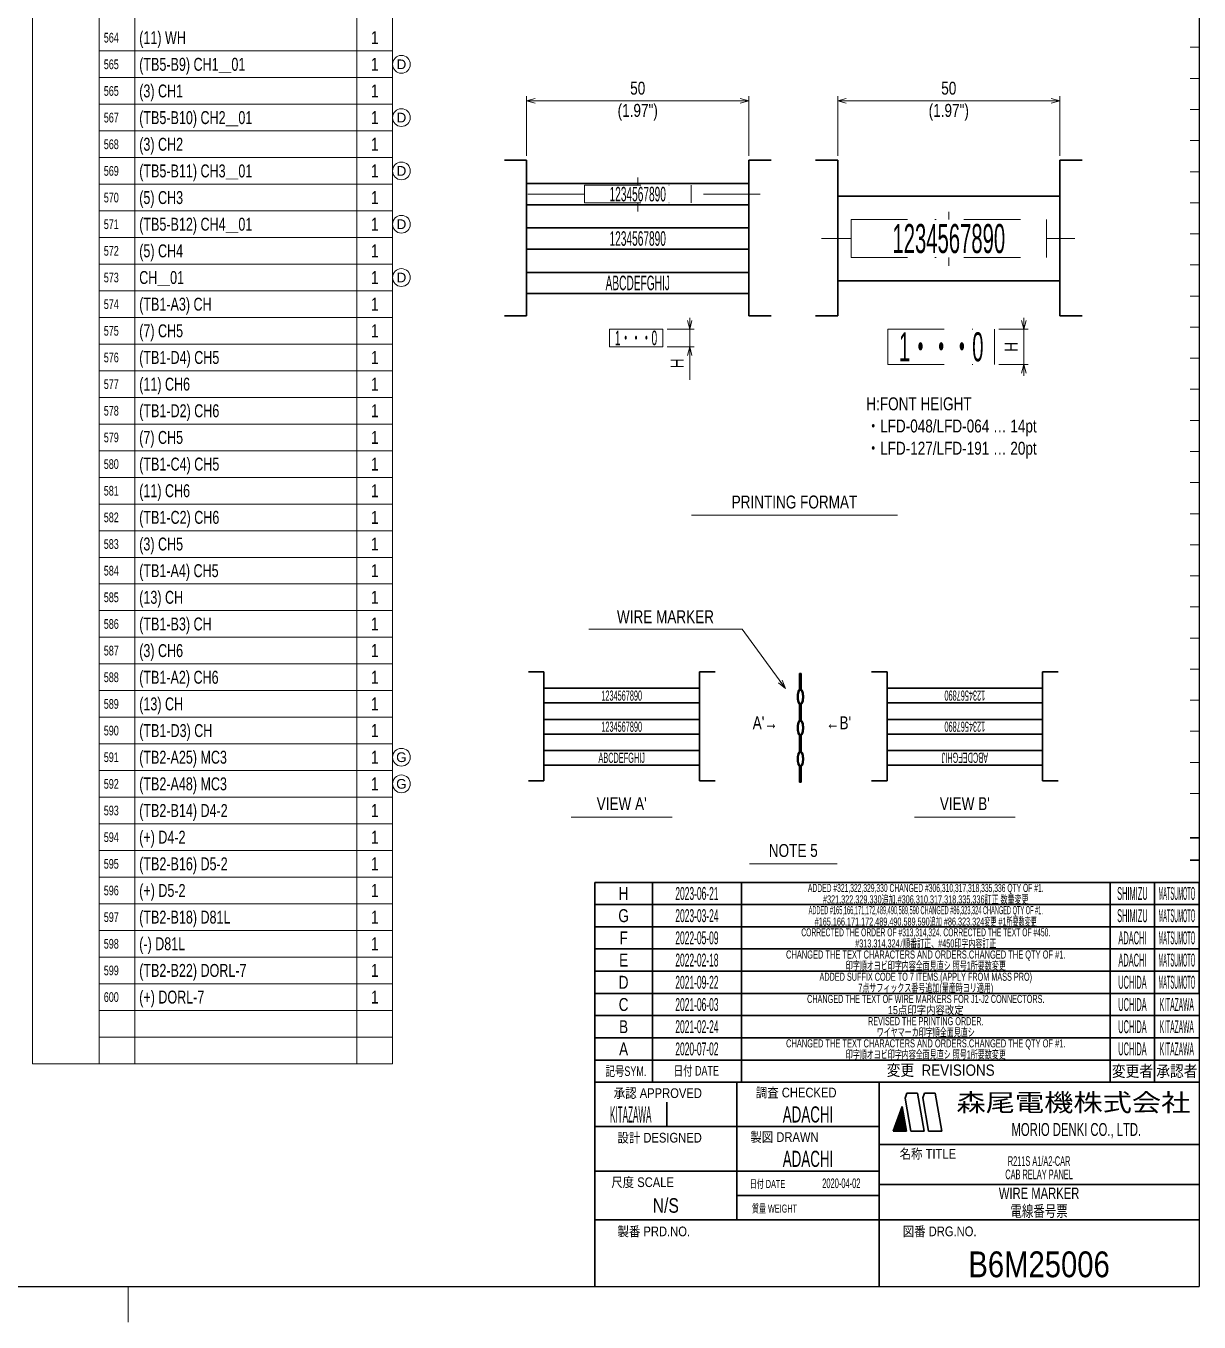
# Model space of a CAD drawing. Header units: millimetres. Extents: x 10 to 832, y 7 to 590.
# Drawn here: x 567.5 to 831.5, y 7 to 298.8 of the extents above; entities that cross this region are included whole.
import ezdxf
from ezdxf.enums import TextEntityAlignment as Align

# ---------------------------------------------------------------- set-up
doc = ezdxf.new("R2010")
doc.units = ezdxf.units.MM
doc.linetypes.add('DASHDOT', pattern=[25.3, 12.7, -6.3, 0, -6.3])
for name, color, linetype in [('GR1_01', 7, 'Continuous'), ('GR1_02', 7, 'Continuous'), ('GR1_03', 7, 'Continuous'), ('GR1_04', 7, 'Continuous'), ('GR1_11', 7, 'Continuous'), ('図面枠B6M', 7, 'Continuous'), ('表題、部品表_01', 7, 'Continuous'), ('訂正記号', 7, 'Continuous')]:
    doc.layers.add(name, color=color, linetype=linetype)
doc.styles.add('HG丸ｺﾞｼｯｸM-PRO', font='')
doc.styles.get('HG丸ｺﾞｼｯｸM-PRO').set_extended_font_data('HG丸ｺﾞｼｯｸM-PRO')

# ---------------------------------------------------------------- blocks, each defined once
blk = doc.blocks.new('BLKF023')
at = {"layer": '図面枠B6M', "color": 2, "linetype": 'Continuous', "lineweight": 25}
for p in [(831.5, 584), (9.5, 15)]:
    blk.add_line(p, (831.5, 15), dxfattribs=at)
at = {"layer": '図面枠B6M', "color": 4, "linetype": 'Continuous', "lineweight": 13}
for p, q in [((829.5, 294), (831.5, 294)), ((829.5, 287), (831.5, 287)), ((829.5, 280), (831.5, 280)), ((829.5, 273), (831.5, 273)), ((829.5, 266), (831.5, 266)), ((829.5, 259), (831.5, 259)), ((829.5, 252), (831.5, 252)), ((829.5, 245), (831.5, 245)), ((829.5, 238), (831.5, 238)), ((829.5, 231), (831.5, 231)), ((829.5, 224), (831.5, 224)), ((829.5, 217), (831.5, 217)), ((829.5, 210), (831.5, 210)), ((829.5, 203), (831.5, 203)), ((829.5, 196), (831.5, 196)), ((829.5, 189), (831.5, 189)), ((829.5, 182), (831.5, 182)), ((829.5, 175), (831.5, 175)), ((829.5, 168), (831.5, 168)), ((829.5, 161), (831.5, 161)), ((829.5, 154), (831.5, 154)), ((829.5, 147), (831.5, 147)), ((829.5, 140), (831.5, 140)), ((829.5, 133), (831.5, 133)), ((829.5, 126), (831.5, 126)), ((590.5, 7), (590.5, 15))]:
    blk.add_line(p, q, dxfattribs=at)
at = {"layer": '図面枠B6M', "color": 3, "linetype": 'Continuous', "lineweight": 35}
for p, q in [((831.5, 116), (829.5, 116)), ((831.5, 111), (829.5, 111)), ((831.5, 106), (829.5, 106)), ((831.5, 101), (829.5, 101)), ((831.5, 96), (829.5, 96)), ((831.5, 91), (829.5, 91)), ((831.5, 86), (829.5, 86)), ((695.5, 81), (831.5, 81)), ((695.5, 81), (695.5, 15)), ((708.5, 81), (708.5, 61)), ((728.5, 61), (728.5, 81)), ((811.5, 81), (811.5, 61)), ((821.5, 81), (821.5, 61)), ((695.5, 76), (831.5, 76)), ((695.5, 71), (831.5, 71)), ((695.5, 66), (831.5, 66)), ((695.5, 61), (831.5, 61)), ((727.5, 61), (727.5, 30)), ((759.5, 61), (759.5, 15)), ((765.34, 57.4), (765.73, 58.5)), ((765.73, 58.5), (768.14, 58.5)), ((769.64, 50), (768.14, 58.5)), ((769.68, 58.5), (769.32, 57.51)), ((769.68, 58.5), (772.14, 58.5)), ((773.64, 50), (772.14, 58.5)), ((711.73, 56.5), (711.73, 51)), ((762.64, 50), (764.66, 55.55)), ((764.65, 55.53), (764.66, 55.54)), ((765.64, 50), (764.66, 55.55)), ((766.64, 50), (765.34, 57.4)), ((770.64, 50), (769.32, 57.51)), ((762.66, 50), (765.19, 52.53)), ((762.71, 50.19), (765.17, 52.65)), ((762.79, 50.41), (765.15, 52.77)), ((762.87, 50.64), (765.13, 52.89)), ((762.95, 50.86), (765.11, 53.01)), ((763.04, 51.08), (765.09, 53.13)), ((763.12, 51.3), (765.07, 53.25)), ((763.2, 51.53), (765.05, 53.37)), ((763.28, 51.75), (765.02, 53.49)), ((763.36, 51.97), (765, 53.61)), ((763.44, 52.19), (764.98, 53.73)), ((763.52, 52.42), (764.96, 53.86)), ((763.6, 52.64), (764.94, 53.98)), ((763.68, 52.86), (764.92, 54.1)), ((763.76, 53.08), (764.9, 54.22)), ((763.84, 53.31), (764.88, 54.34)), ((763.93, 53.53), (764.85, 54.46)), ((764.01, 53.75), (764.83, 54.58)), ((764.09, 53.97), (764.81, 54.7)), ((764.17, 54.19), (764.79, 54.82)), ((764.25, 54.42), (764.77, 54.94)), ((764.33, 54.64), (764.75, 55.06)), ((764.41, 54.86), (764.73, 55.18)), ((764.49, 55.08), (764.71, 55.3)), ((764.57, 55.31), (764.68, 55.42)), ((695.5, 51), (759.5, 51)), ((762.64, 50), (765.64, 50)), ((762.8, 50), (765.21, 52.41)), ((762.94, 50), (765.24, 52.29)), ((763.08, 50), (765.26, 52.17)), ((763.22, 50), (765.28, 52.05)), ((763.36, 50), (765.3, 51.93)), ((763.51, 50), (765.32, 51.81)), ((763.65, 50), (765.34, 51.69)), ((763.79, 50), (765.36, 51.57)), ((763.93, 50), (765.38, 51.45)), ((764.07, 50), (765.41, 51.33)), ((764.21, 50), (765.43, 51.21)), ((764.35, 50), (765.45, 51.09)), ((764.5, 50), (765.47, 50.97)), ((764.64, 50), (765.49, 50.85)), ((764.78, 50), (765.51, 50.73)), ((764.92, 50), (765.53, 50.61)), ((765.06, 50), (765.55, 50.49)), ((765.2, 50), (765.58, 50.37)), ((765.34, 50), (765.6, 50.25)), ((765.49, 50), (765.62, 50.13)), ((765.63, 50), (765.64, 50.01)), ((766.64, 50), (769.64, 50)), ((770.64, 50), (773.64, 50)), ((759.5, 47), (831.5, 47)), ((695.5, 41), (759.5, 41)), ((759.5, 38), (831.5, 38)), ((727.5, 35.5), (759.5, 35.5)), ((695.5, 30), (831.5, 30))]:
    blk.add_line(p, q, dxfattribs=at)
at = {"layer": '図面枠B6M', "color": 4, "linetype": 'Continuous', "lineweight": 13, "style": 'HG丸ｺﾞｼｯｸM-PRO'}
for s, height, width, p in [('記号SYM.', 2.182, 0.69227, (702.53, 63.49)), ('日付 DATE', 2.182, 0.692507, (718.37, 63.58)), ('変更  REVISIONS', 2.5455, 0.887352, (773.35, 63.72)), ('変更者', 2.545, 0.887717, (816.5, 63.5)), ('承認者', 2.545, 0.887717, (826.5, 63.5)), ('承認 APPROVED', 2.1818, 0.863151, (709.71, 58.54)), ('調査 CHECKED', 2.182, 0.863174, (740.84, 58.67)), ('設計 DESIGNED', 2.1818, 0.862613, (710.11, 48.51)), ('製図 DRAWN', 2.182, 0.863099, (738.2, 48.65)), ('名称 TITLE', 2.182, 0.862489, (770.47, 44.87)), ('尺度 SCALE', 2.182, 0.862581, (706.28, 38.49)), ('日付 DATE', 1.818, 0.618255, (734.38, 38.09)), ('質量 WEIGHT', 1.818, 0.618812, (735.96, 32.55)), ('製番 PRD.NO.', 2.182, 0.863299, (708.79, 27.41)), ('図番 DRG.NO.', 2.182, 0.863083, (773.12, 27.42))]:
    blk.add_text(s, height=height, dxfattribs=dict(at, width=width)).set_placement(p, align=Align.MIDDLE_CENTER)
at = {"layer": '図面枠B6M', "color": 2, "linetype": 'Continuous', "lineweight": 25, "style": 'HG丸ｺﾞｼｯｸM-PRO', "width": 1.206081}
blk.add_text('森尾電機株式会社', height=4, dxfattribs=at).set_placement((803.22, 56.43), align=Align.MIDDLE_CENTER)
at = {"layer": '図面枠B6M', "color": 3, "linetype": 'Continuous', "lineweight": 35, "style": 'HG丸ｺﾞｼｯｸM-PRO', "width": 0.652197}
blk.add_text('MORIO DENKI CO., LTD.', height=2.9091, dxfattribs=at).set_placement((803.88, 50.36), align=Align.MIDDLE_CENTER)
blk = doc.blocks.new('BLKF024')
at = {"layer": '図面枠B6M', "color": 3, "linetype": 'Continuous', "lineweight": 35, "style": 'HG丸ｺﾞｼｯｸM-PRO'}
for s, height, width, p in [('CHANGED THE TEXT CHARACTERS AND ORDERS.CHANGED THE QTY OF #1.', 1.8182, 0.577656, (770, 89.75)), ('E', 2.91, 0.784871, (702, 88.5)), ('2022-02-18', 2.909, 0.488281, (718.5, 88.5)), ('ADACHI', 2.909, 0.415454, (816.5, 88.5)), ('MATSUMOTO', 2.909, 0.26157, (826.5, 88.5)), ('D', 2.91, 0.784656, (702, 83.5)), ('2021-09-22', 2.909, 0.488281, (718.5, 83.5)), ('ADDED SUFFIX CODE TO 7 ITEMS.(APPLY FROM MASS PRO)', 1.8182, 0.618025, (770, 84.75)), ('UCHIDA', 2.909, 0.415827, (816.5, 83.5)), ('MATSUMOTO', 2.909, 0.26157, (826.5, 83.5)), ('C', 2.91, 0.782198, (702, 78.5)), ('2021-06-03', 2.909, 0.488281, (718.5, 78.5)), ('CHANGED THE TEXT OF WIRE MARKERS FOR J1-J2 CONNECTORS.', 1.8182, 0.618897, (770, 79.75)), ('UCHIDA', 2.909, 0.415827, (816.5, 78.5)), ('KITAZAWA', 2.909, 0.308644, (826.5, 78.5)), ('B', 2.91, 0.78204, (702, 73.5)), ('2021-02-24', 2.909, 0.488281, (718.5, 73.5)), ('REVISED THE PRINTING ORDER.', 1.8182, 0.619002, (770, 74.75)), ('UCHIDA', 2.909, 0.415827, (816.5, 73.5)), ('KITAZAWA', 2.909, 0.308644, (826.5, 73.5)), ('CHANGED THE TEXT CHARACTERS AND ORDERS.CHANGED THE QTY OF #1.', 1.8182, 0.577656, (770, 69.75)), ('A', 2.91, 0.782973, (702, 68.5)), ('2020-07-02', 2.909, 0.488281, (718.5, 68.5)), ('UCHIDA', 2.909, 0.415827, (816.5, 68.5)), ('KITAZAWA', 2.909, 0.308644, (826.5, 68.5)), ('KITAZAWA', 3.636, 0.374534, (703.61, 53.75)), ('ADACHI', 3.636, 0.619335, (743.5, 53.75)), ('ADACHI', 3.636, 0.619335, (743.5, 43.75)), ('R211S A1/A2-CAR', 2.1818, 0.52193, (795.5, 43.25)), ('CAB RELAY PANEL', 2.1818, 0.522797, (795.5, 40.25)), ('2020-04-02', 2.182, 0.482412, (751, 38.25)), ('N/S', 3.273, 0.805664, (711.5, 33.25)), ('WIRE MARKER', 2.5455, 0.742381, (795.5, 36)), ('B6M25006', 5.818, 0.845653, (795.5, 20))]:
    blk.add_text(s, height=height, dxfattribs=dict(at, width=width)).set_placement(p, align=Align.MIDDLE_CENTER)
blk = doc.blocks.new('BLKF035')
at = {"layer": 'GR1_01', "color": 4, "linetype": 'Continuous', "lineweight": 13}
for p, q in [((569, 508.67), (569, 65.17)), ((592, 508.67), (592, 65.17)), ((642, 508.67), (642, 65.17)), ((650, 508.67), (650, 65.17)), ((584, 497.17), (584, 65.17)), ((584, 293.17), (650, 293.17)), ((584, 287.17), (650, 287.17)), ((584, 281.17), (650, 281.17)), ((584, 275.17), (650, 275.17)), ((584, 269.17), (650, 269.17)), ((584, 263.17), (650, 263.17)), ((584, 257.17), (650, 257.17)), ((584, 251.17), (650, 251.17)), ((584, 245.17), (650, 245.17)), ((584, 239.17), (650, 239.17)), ((584, 233.17), (650, 233.17)), ((584, 227.17), (650, 227.17)), ((584, 221.17), (650, 221.17)), ((584, 215.17), (650, 215.17)), ((584, 209.17), (650, 209.17)), ((584, 203.17), (650, 203.17)), ((584, 197.17), (650, 197.17)), ((584, 191.17), (650, 191.17)), ((584, 185.17), (650, 185.17)), ((584, 179.17), (650, 179.17)), ((584, 173.17), (650, 173.17)), ((584, 167.17), (650, 167.17)), ((584, 161.17), (650, 161.17)), ((584, 155.17), (650, 155.17)), ((584, 149.17), (650, 149.17)), ((584, 143.17), (650, 143.17)), ((584, 137.17), (650, 137.17)), ((584, 131.17), (650, 131.17)), ((584, 125.17), (650, 125.17)), ((584, 119.17), (650, 119.17)), ((584, 113.17), (650, 113.17)), ((584, 107.17), (650, 107.17)), ((584, 101.17), (650, 101.17)), ((584, 95.17), (650, 95.17)), ((584, 89.17), (650, 89.17)), ((584, 83.17), (650, 83.17))]:
    blk.add_line(p, q, dxfattribs=at)
at = {"layer": 'GR1_01', "color": 3, "linetype": 'Continuous', "lineweight": 13}
for p, q in [((584, 77.17), (650, 77.17)), ((584, 71.17), (650, 71.17)), ((569, 65.17), (650, 65.17))]:
    blk.add_line(p, q, dxfattribs=at)
blk = doc.blocks.new('FXTIP_ARROW_S')
at = {"color": 0, "linetype": 'Continuous', "lineweight": -2}
for q in [(-1, 0), (-0.97, 0.26), (-0.97, -0.26)]:
    blk.add_line((0, 0), q, dxfattribs=at)
blk = doc.blocks.new('FXTIP_ARROW_E')
at = {"color": 0, "linetype": 'Continuous', "lineweight": -2}
for q in [(-1, 0), (-0.97, 0.26), (-0.97, -0.26)]:
    blk.add_line((0, 0), q, dxfattribs=at)
blk = doc.blocks.new('BLKF066')
at = {"layer": '図面枠B6M', "color": 3, "linetype": 'Continuous', "lineweight": 35}
for p, q in [((695.5, 86), (831.5, 86)), ((695.5, 86), (695.5, 81)), ((708.5, 86), (708.5, 81)), ((728.5, 86), (728.5, 81)), ((811.5, 86), (811.5, 81)), ((821.5, 86), (821.5, 81)), ((831.5, 86), (831.5, 81)), ((695.5, 81), (831.5, 81))]:
    blk.add_line(p, q, dxfattribs=at)
blk = doc.blocks.new('BLKF065')
at = {"layer": '図面枠B6M', "color": 3, "linetype": 'Continuous', "lineweight": 35}
blk.add_blockref('BLKF066', (0, 0), dxfattribs=at)
blk = doc.blocks.new('BLKF069')
at = {"layer": '訂正記号', "color": 4, "linetype": 'Continuous', "lineweight": 13}
blk.add_circle((652, 290.17), 2, dxfattribs=at)
at = {"layer": '訂正記号', "color": 4, "linetype": 'Continuous', "lineweight": 13, "style": 'HG丸ｺﾞｼｯｸM-PRO', "width": 1.042833}
blk.add_text('D', height=2.18, dxfattribs=at).set_placement((652, 290.17), align=Align.MIDDLE_CENTER)
blk = doc.blocks.new('BLKF070')
at = {"layer": '訂正記号', "color": 4, "linetype": 'Continuous', "lineweight": 13}
blk.add_circle((652, 278.17), 2, dxfattribs=at)
at = {"layer": '訂正記号', "color": 4, "linetype": 'Continuous', "lineweight": 13, "style": 'HG丸ｺﾞｼｯｸM-PRO', "width": 1.042833}
blk.add_text('D', height=2.18, dxfattribs=at).set_placement((652, 278.17), align=Align.MIDDLE_CENTER)
blk = doc.blocks.new('BLKF071')
at = {"layer": '訂正記号', "color": 4, "linetype": 'Continuous', "lineweight": 13}
blk.add_circle((652, 266.17), 2, dxfattribs=at)
at = {"layer": '訂正記号', "color": 4, "linetype": 'Continuous', "lineweight": 13, "style": 'HG丸ｺﾞｼｯｸM-PRO', "width": 1.042833}
blk.add_text('D', height=2.18, dxfattribs=at).set_placement((652, 266.17), align=Align.MIDDLE_CENTER)
blk = doc.blocks.new('BLKF072')
at = {"layer": '訂正記号', "color": 4, "linetype": 'Continuous', "lineweight": 13}
blk.add_circle((652, 254.17), 2, dxfattribs=at)
at = {"layer": '訂正記号', "color": 4, "linetype": 'Continuous', "lineweight": 13, "style": 'HG丸ｺﾞｼｯｸM-PRO', "width": 1.042833}
blk.add_text('D', height=2.18, dxfattribs=at).set_placement((652, 254.17), align=Align.MIDDLE_CENTER)
blk = doc.blocks.new('BLKF073')
at = {"layer": '訂正記号', "color": 4, "linetype": 'Continuous', "lineweight": 13}
blk.add_circle((652, 242.17), 2, dxfattribs=at)
at = {"layer": '訂正記号', "color": 4, "linetype": 'Continuous', "lineweight": 13, "style": 'HG丸ｺﾞｼｯｸM-PRO', "width": 1.042833}
blk.add_text('D', height=2.18, dxfattribs=at).set_placement((652, 242.17), align=Align.MIDDLE_CENTER)
blk = doc.blocks.new('BLKF134')
at = {"layer": '図面枠B6M', "color": 3, "linetype": 'Continuous', "lineweight": 35}
for p, q in [((695.5, 91), (831.5, 91)), ((695.5, 91), (695.5, 86)), ((708.5, 91), (708.5, 86)), ((728.5, 91), (728.5, 86)), ((811.5, 91), (811.5, 86)), ((821.5, 91), (821.5, 86)), ((831.5, 91), (831.5, 86)), ((695.5, 86), (831.5, 86))]:
    blk.add_line(p, q, dxfattribs=at)
blk = doc.blocks.new('BLKF133')
at = {"layer": '図面枠B6M', "color": 3, "linetype": 'Continuous', "lineweight": 35}
blk.add_blockref('BLKF134', (0, 0), dxfattribs=at)
blk = doc.blocks.new('BLKF139')
at = {"layer": '図面枠B6M', "color": 3, "linetype": 'Continuous', "lineweight": 35}
for p, q in [((695.5, 96), (831.5, 96)), ((695.5, 96), (695.5, 91)), ((708.5, 96), (708.5, 91)), ((728.5, 96), (728.5, 91)), ((811.5, 96), (811.5, 91)), ((821.5, 96), (821.5, 91)), ((831.5, 96), (831.5, 91)), ((695.5, 91), (831.5, 91))]:
    blk.add_line(p, q, dxfattribs=at)
blk = doc.blocks.new('BLKF138')
at = {"layer": '図面枠B6M', "color": 3, "linetype": 'Continuous', "lineweight": 35}
blk.add_blockref('BLKF139', (0, 0), dxfattribs=at)
at = {"layer": '図面枠B6M', "color": 4, "linetype": 'Continuous', "lineweight": 13, "style": 'HG丸ｺﾞｼｯｸM-PRO'}
for s, height, width, p in [('F', 2.91, 0.783156, (702, 93.5)), ('2022-05-09', 2.909, 0.488281, (718.5, 93.5)), ('CORRECTED THE ORDER OF #313,314,324. CORRECTED THE TEXT OF #450.', 1.8182, 0.498049, (770, 94.75)), ('ADACHI', 2.909, 0.415454, (816.5, 93.5)), ('MATSUMOTO', 2.909, 0.26157, (826.5, 93.5))]:
    blk.add_text(s, height=height, dxfattribs=dict(at, width=width)).set_placement(p, align=Align.MIDDLE_CENTER)
blk = doc.blocks.new('BLKF144')
at = {"layer": '図面枠B6M', "color": 3, "linetype": 'Continuous', "lineweight": 35}
for p, q in [((695.5, 101), (831.5, 101)), ((695.5, 101), (695.5, 96)), ((708.5, 101), (708.5, 96)), ((728.5, 101), (728.5, 96)), ((811.5, 101), (811.5, 96)), ((821.5, 101), (821.5, 96)), ((831.5, 101), (831.5, 96)), ((695.5, 96), (831.5, 96))]:
    blk.add_line(p, q, dxfattribs=at)
blk = doc.blocks.new('BLKF143')
at = {"layer": '図面枠B6M', "color": 3, "linetype": 'Continuous', "lineweight": 35}
blk.add_blockref('BLKF144', (0, 0), dxfattribs=at)
at = {"layer": '図面枠B6M', "color": 4, "linetype": 'Continuous', "lineweight": 13, "style": 'HG丸ｺﾞｼｯｸM-PRO'}
for s, height, width, p in [('G', 2.91, 0.783387, (702, 98.5)), ('2023-03-24', 2.909, 0.488281, (718.5, 98.5)), ('SHIMIZU', 2.909, 0.359252, (816.5, 98.5)), ('MATSUMOTO', 2.909, 0.26157, (826.5, 98.5))]:
    blk.add_text(s, height=height, dxfattribs=dict(at, width=width)).set_placement(p, align=Align.MIDDLE_CENTER)
blk = doc.blocks.new('BLKF154')
at = {"layer": 'GR1_11', "color": 4, "linetype": 'Continuous', "lineweight": 13}
blk.add_circle((652, 134.17), 2, dxfattribs=at)
at = {"layer": 'GR1_11', "color": 4, "linetype": 'Continuous', "lineweight": 13, "style": 'HG丸ｺﾞｼｯｸM-PRO', "width": 1.042883}
blk.add_text('G', height=2.18, dxfattribs=at).set_placement((652, 134.17), align=Align.MIDDLE_CENTER)
blk = doc.blocks.new('BLKF155')
at = {"layer": 'GR1_11', "color": 4, "linetype": 'Continuous', "lineweight": 13}
blk.add_circle((652, 128.17), 2, dxfattribs=at)
at = {"layer": 'GR1_11', "color": 4, "linetype": 'Continuous', "lineweight": 13, "style": 'HG丸ｺﾞｼｯｸM-PRO', "width": 1.042883}
blk.add_text('G', height=2.18, dxfattribs=at).set_placement((652, 128.17), align=Align.MIDDLE_CENTER)
blk = doc.blocks.new('BLKF160')
at = {"layer": '図面枠B6M', "color": 3, "linetype": 'Continuous', "lineweight": 35}
for p, q in [((695.5, 106), (831.5, 106)), ((695.5, 106), (695.5, 101)), ((708.5, 106), (708.5, 101)), ((728.5, 106), (728.5, 101)), ((811.5, 106), (811.5, 101)), ((821.5, 106), (821.5, 101)), ((831.5, 106), (831.5, 101)), ((695.5, 101), (831.5, 101))]:
    blk.add_line(p, q, dxfattribs=at)
blk = doc.blocks.new('BLKF159')
at = {"layer": '図面枠B6M', "color": 3, "linetype": 'Continuous', "lineweight": 35}
blk.add_blockref('BLKF160', (0, 0), dxfattribs=at)
at = {"layer": '図面枠B6M', "color": 4, "linetype": 'Continuous', "lineweight": 13, "style": 'HG丸ｺﾞｼｯｸM-PRO'}
for s, height, width, p in [('H', 2.91, 0.781614, (702, 103.5)), ('2023-06-21', 2.909, 0.488281, (718.5, 103.5)), ('SHIMIZU', 2.909, 0.359252, (816.5, 103.5)), ('MATSUMOTO', 2.909, 0.26157, (826.5, 103.5))]:
    blk.add_text(s, height=height, dxfattribs=dict(at, width=width)).set_placement(p, align=Align.MIDDLE_CENTER)

msp = doc.modelspace()

# ---------------------------------------------------------------- linework, layer by layer
at = {"layer": '表題、部品表_01', "color": 4, "linetype": 'Continuous', "lineweight": 13}
for p, q in [((680.18, 269.57), (680.18, 282.97)), ((680.18, 281.97), (730.18, 281.97)), ((730.18, 269.57), (730.18, 282.97)), ((750.18, 269.57), (750.18, 282.97)), ((750.18, 281.97), (800.18, 281.97)), ((800.18, 269.57), (800.18, 282.97)), ((711.8, 230.57), (717.87, 230.57)), ((716.87, 230.57), (716.87, 233.07)), ((716.87, 226.57), (716.87, 230.57)), ((786.47, 230.57), (793.07, 230.57)), ((792.07, 230.57), (792.07, 233.07)), ((792.07, 222.57), (792.07, 230.57)), ((711.8, 226.57), (717.87, 226.57)), ((716.87, 219.13), (716.87, 226.57)), ((786.47, 222.57), (793.07, 222.57)), ((792.07, 220.07), (792.07, 222.57)), ((717.25, 188.63), (763.65, 188.63)), ((728.7, 162.97), (694.14, 162.97)), ((738.44, 149.63), (728.7, 162.97)), ((690.21, 120.71), (712.93, 120.71)), ((767.43, 120.71), (790.15, 120.71)), ((730.3, 110.17), (750.06, 110.17))]:
    msp.add_line(p, q, dxfattribs=at)
at = {"layer": '表題、部品表_01', "color": 3, "linetype": 'Continuous', "lineweight": 35}
for p, q in [((675.18, 268.57), (680.18, 268.57)), ((680.18, 268.57), (680.18, 233.57)), ((730.18, 233.57), (730.18, 268.57)), ((730.18, 268.57), (735.18, 268.57)), ((745.18, 268.57), (750.18, 268.57)), ((750.18, 268.57), (750.18, 233.57)), ((800.18, 233.57), (800.18, 268.57)), ((800.18, 268.57), (805.18, 268.57)), ((680.18, 263.32), (730.18, 263.32)), ((750.18, 260.47), (800.18, 260.47)), ((680.18, 258.57), (730.18, 258.57)), ((680.18, 253.32), (730.18, 253.32)), ((680.18, 248.57), (730.18, 248.57)), ((680.18, 243.32), (730.18, 243.32)), ((750.18, 241.42), (800.18, 241.42)), ((680.18, 238.57), (730.18, 238.57)), ((675.18, 233.57), (680.18, 233.57)), ((730.18, 233.57), (735.18, 233.57)), ((745.18, 233.57), (750.18, 233.57)), ((800.18, 233.57), (805.18, 233.57)), ((680.57, 153.38), (684.07, 153.38)), ((684.07, 153.38), (684.07, 128.88)), ((719.07, 128.88), (719.07, 153.38)), ((719.07, 153.38), (722.57, 153.38)), ((741.59, 153.04), (741.99, 153.04)), ((741.59, 149.45), (741.59, 153.04)), ((741.79, 153.04), (741.79, 149.51)), ((741.99, 149.45), (741.99, 153.04)), ((757.79, 153.38), (761.29, 153.38)), ((761.29, 153.38), (761.29, 128.88)), ((796.29, 128.88), (796.29, 153.38)), ((796.29, 153.38), (799.79, 153.38)), ((684.07, 149.7), (719.07, 149.7)), ((761.29, 149.7), (796.29, 149.7)), ((684.07, 146.38), (719.07, 146.38)), ((741.59, 142.45), (741.59, 146.1)), ((741.79, 146.04), (741.79, 142.51)), ((741.99, 142.45), (741.99, 146.1)), ((761.29, 146.38), (796.29, 146.38)), ((684.07, 142.7), (719.07, 142.7)), ((761.29, 142.7), (796.29, 142.7)), ((684.07, 139.38), (719.07, 139.38)), ((741.59, 135.45), (741.59, 139.1)), ((741.79, 139.04), (741.79, 135.51)), ((741.99, 135.45), (741.99, 139.1)), ((761.29, 139.38), (796.29, 139.38)), ((684.07, 135.7), (719.07, 135.7)), ((761.29, 135.7), (796.29, 135.7)), ((684.07, 132.38), (719.07, 132.38)), ((741.59, 128.54), (741.59, 132.1)), ((741.79, 132.04), (741.79, 128.54)), ((741.99, 128.54), (741.99, 132.1)), ((761.29, 132.38), (796.29, 132.38)), ((680.57, 128.88), (684.07, 128.88)), ((719.07, 128.88), (722.57, 128.88)), ((741.59, 128.54), (741.99, 128.54)), ((757.79, 128.88), (761.29, 128.88)), ((796.29, 128.88), (799.79, 128.88))]:
    msp.add_line(p, q, dxfattribs=at)
at = {"layer": '表題、部品表_01', "color": 4, "linetype": 'DASHDOT', "lineweight": 13}
for p, q in [((693.18, 258.95), (693.18, 262.95)), ((693.18, 262.95), (717.18, 262.95)), ((705.18, 264.69), (705.18, 262.95)), ((717.18, 258.95), (717.18, 262.95)), ((693.18, 260.95), (678.11, 260.95)), ((732.7, 260.95), (717.18, 260.95)), ((693.18, 258.95), (717.18, 258.95)), ((705.18, 258.95), (705.18, 257.06)), ((775.18, 256.94), (775.18, 255.2)), ((753.18, 246.7), (753.18, 255.2)), ((753.18, 255.2), (797.18, 255.2)), ((797.18, 246.7), (797.18, 255.2)), ((753.18, 250.95), (746.54, 250.95)), ((803.54, 250.95), (797.18, 250.95)), ((753.18, 246.7), (797.18, 246.7)), ((775.18, 246.7), (775.18, 244.81)), ((698.8, 226.57), (698.8, 230.57)), ((698.8, 230.57), (710.8, 230.57)), ((710.8, 226.57), (710.8, 230.57)), ((761.47, 222.57), (761.47, 230.57)), ((761.47, 230.57), (785.47, 230.57)), ((785.47, 222.57), (785.47, 230.57)), ((698.8, 226.57), (710.8, 226.57)), ((761.47, 222.57), (785.47, 222.57))]:
    msp.add_line(p, q, dxfattribs=at)
at = {"layer": '表題、部品表_01', "color": 3, "linetype": 'Continuous', "lineweight": 35}
for centre in [(741.79, 147.77), (741.79, 140.77), (741.79, 133.77)]:
    msp.add_ellipse(centre, major_axis=(0, 1.57), ratio=0.324324, dxfattribs=at)
for points in [[(741.79, 149.51), (741.76, 149.51), (741.73, 149.51), (741.7, 149.5), (741.67, 149.49), (741.64, 149.48), (741.62, 149.46), (741.56, 149.43), (741.52, 149.39), (741.47, 149.34), (741.43, 149.29), (741.4, 149.23), (741.36, 149.16), (741.33, 149.09), (741.3, 149.02), (741.27, 148.93), (741.22, 148.77), (741.18, 148.57), (741.15, 148.37), (741.14, 148.27), (741.13, 148.17), (741.12, 148.07), (741.12, 147.97), (741.12, 147.87), (741.12, 147.77), (741.12, 147.68), (741.12, 147.58), (741.12, 147.48), (741.13, 147.38), (741.14, 147.27), (741.15, 147.17), (741.18, 146.97), (741.22, 146.78), (741.27, 146.61), (741.3, 146.53), (741.33, 146.45), (741.36, 146.39), (741.4, 146.32), (741.43, 146.26), (741.47, 146.21), (741.52, 146.16), (741.56, 146.12), (741.62, 146.08), (741.64, 146.07), (741.67, 146.06), (741.7, 146.05), (741.73, 146.04), (741.76, 146.04), (741.79, 146.04), (741.82, 146.04), (741.85, 146.04), (741.88, 146.05), (741.91, 146.06), (741.94, 146.07), (741.97, 146.08), (742.02, 146.12), (742.07, 146.16), (742.11, 146.21), (742.15, 146.26), (742.19, 146.32), (742.22, 146.39), (742.25, 146.45), (742.28, 146.53), (742.31, 146.61), (742.36, 146.78), (742.4, 146.97), (742.43, 147.17), (742.44, 147.27), (742.45, 147.38), (742.46, 147.48), (742.46, 147.58), (742.47, 147.68), (742.47, 147.77), (742.47, 147.87), (742.46, 147.97), (742.46, 148.07), (742.45, 148.17), (742.44, 148.27), (742.43, 148.37), (742.4, 148.57), (742.36, 148.77), (742.31, 148.93), (742.28, 149.02), (742.25, 149.09), (742.22, 149.16), (742.19, 149.23), (742.15, 149.29), (742.11, 149.34), (742.07, 149.39), (742.02, 149.43), (741.97, 149.46), (741.94, 149.48), (741.91, 149.49), (741.88, 149.5), (741.85, 149.51), (741.82, 149.51), (741.79, 149.51)], [(741.79, 142.51), (741.76, 142.51), (741.73, 142.51), (741.7, 142.5), (741.67, 142.49), (741.64, 142.48), (741.62, 142.46), (741.56, 142.43), (741.52, 142.39), (741.47, 142.34), (741.43, 142.29), (741.4, 142.23), (741.36, 142.16), (741.33, 142.09), (741.3, 142.02), (741.27, 141.93), (741.22, 141.77), (741.18, 141.57), (741.15, 141.37), (741.14, 141.27), (741.13, 141.17), (741.12, 141.07), (741.12, 140.97), (741.12, 140.87), (741.12, 140.77), (741.12, 140.68), (741.12, 140.58), (741.12, 140.48), (741.13, 140.38), (741.14, 140.27), (741.15, 140.17), (741.18, 139.97), (741.22, 139.78), (741.27, 139.61), (741.3, 139.53), (741.33, 139.45), (741.36, 139.39), (741.4, 139.32), (741.43, 139.26), (741.47, 139.21), (741.52, 139.16), (741.56, 139.12), (741.62, 139.08), (741.64, 139.07), (741.67, 139.06), (741.7, 139.05), (741.73, 139.04), (741.76, 139.04), (741.79, 139.04), (741.82, 139.04), (741.85, 139.04), (741.88, 139.05), (741.91, 139.06), (741.94, 139.07), (741.97, 139.08), (742.02, 139.12), (742.07, 139.16), (742.11, 139.21), (742.15, 139.26), (742.19, 139.32), (742.22, 139.39), (742.25, 139.45), (742.28, 139.53), (742.31, 139.61), (742.36, 139.78), (742.4, 139.97), (742.43, 140.17), (742.44, 140.27), (742.45, 140.38), (742.46, 140.48), (742.46, 140.58), (742.47, 140.68), (742.47, 140.77), (742.47, 140.87), (742.46, 140.97), (742.46, 141.07), (742.45, 141.17), (742.44, 141.27), (742.43, 141.37), (742.4, 141.57), (742.36, 141.77), (742.31, 141.93), (742.28, 142.02), (742.25, 142.09), (742.22, 142.16), (742.19, 142.23), (742.15, 142.29), (742.11, 142.34), (742.07, 142.39), (742.02, 142.43), (741.97, 142.46), (741.94, 142.48), (741.91, 142.49), (741.88, 142.5), (741.85, 142.51), (741.82, 142.51), (741.79, 142.51)], [(741.79, 135.51), (741.76, 135.51), (741.73, 135.51), (741.7, 135.5), (741.67, 135.49), (741.64, 135.48), (741.62, 135.46), (741.56, 135.43), (741.52, 135.39), (741.47, 135.34), (741.43, 135.29), (741.4, 135.23), (741.36, 135.16), (741.33, 135.09), (741.3, 135.02), (741.27, 134.93), (741.22, 134.77), (741.18, 134.57), (741.15, 134.37), (741.14, 134.27), (741.13, 134.17), (741.12, 134.07), (741.12, 133.97), (741.12, 133.87), (741.12, 133.77), (741.12, 133.68), (741.12, 133.58), (741.12, 133.48), (741.13, 133.38), (741.14, 133.27), (741.15, 133.17), (741.18, 132.97), (741.22, 132.78), (741.27, 132.61), (741.3, 132.53), (741.33, 132.45), (741.36, 132.39), (741.4, 132.32), (741.43, 132.26), (741.47, 132.21), (741.52, 132.16), (741.56, 132.12), (741.62, 132.08), (741.64, 132.07), (741.67, 132.06), (741.7, 132.05), (741.73, 132.04), (741.76, 132.04), (741.79, 132.04), (741.82, 132.04), (741.85, 132.04), (741.88, 132.05), (741.91, 132.06), (741.94, 132.07), (741.97, 132.08), (742.02, 132.12), (742.07, 132.16), (742.11, 132.21), (742.15, 132.26), (742.19, 132.32), (742.22, 132.39), (742.25, 132.45), (742.28, 132.53), (742.31, 132.61), (742.36, 132.78), (742.4, 132.97), (742.43, 133.17), (742.44, 133.27), (742.45, 133.38), (742.46, 133.48), (742.46, 133.58), (742.47, 133.68), (742.47, 133.77), (742.47, 133.87), (742.46, 133.97), (742.46, 134.07), (742.45, 134.17), (742.44, 134.27), (742.43, 134.37), (742.4, 134.57), (742.36, 134.77), (742.31, 134.93), (742.28, 135.02), (742.25, 135.09), (742.22, 135.16), (742.19, 135.23), (742.15, 135.29), (742.11, 135.34), (742.07, 135.39), (742.02, 135.43), (741.97, 135.46), (741.94, 135.48), (741.91, 135.49), (741.88, 135.5), (741.85, 135.51), (741.82, 135.51), (741.79, 135.51)]]:
    msp.add_open_spline(points, degree=3, knots=[0, 0, 0, 0, 0.015625, 0.015625, 0.015625, 0.03125, 0.03125, 0.03125, 0.0625, 0.0625, 0.0625, 0.09375, 0.09375, 0.09375, 0.125, 0.125, 0.125, 0.1875, 0.1875, 0.1875, 0.21875, 0.21875, 0.21875, 0.25, 0.25, 0.25, 0.28125, 0.28125, 0.28125, 0.3125, 0.3125, 0.3125, 0.375, 0.375, 0.375, 0.40625, 0.40625, 0.40625, 0.4375, 0.4375, 0.4375, 0.46875, 0.46875, 0.46875, 0.484375, 0.484375, 0.484375, 0.5, 0.5, 0.5, 0.515625, 0.515625, 0.515625, 0.53125, 0.53125, 0.53125, 0.5625, 0.5625, 0.5625, 0.59375, 0.59375, 0.59375, 0.625, 0.625, 0.625, 0.6875, 0.6875, 0.6875, 0.71875, 0.71875, 0.71875, 0.75, 0.75, 0.75, 0.78125, 0.78125, 0.78125, 0.8125, 0.8125, 0.8125, 0.875, 0.875, 0.875, 0.90625, 0.90625, 0.90625, 0.9375, 0.9375, 0.9375, 0.96875, 0.96875, 0.96875, 0.984375, 0.984375, 0.984375, 1, 1, 1, 1], dxfattribs=at)

# ---------------------------------------------------------------- block references
at = {"layer": 'GR1_01', "color": 4, "linetype": 'Continuous', "lineweight": 13}
msp.add_blockref('BLKF035', (0, 0), dxfattribs=at)
at = {"layer": 'GR1_11', "color": 4, "linetype": 'Continuous', "lineweight": 13}
for name in ['BLKF154', 'BLKF155']:
    msp.add_blockref(name, (0, 0), dxfattribs=at)
at = {"layer": '図面枠B6M', "color": 4, "linetype": 'Continuous', "lineweight": 13}
for name in ['BLKF023', 'BLKF159', 'BLKF143', 'BLKF138']:
    msp.add_blockref(name, (0, 0), dxfattribs=at)
at = {"layer": '図面枠B6M', "color": 3, "linetype": 'Continuous', "lineweight": 35}
for name in ['BLKF133', 'BLKF024', 'BLKF065']:
    msp.add_blockref(name, (0, 0), dxfattribs=at)
at = {"layer": '表題、部品表_01', "color": 4, "linetype": 'Continuous', "lineweight": 13, "xscale": 2, "yscale": 2}
for name, p, rotation in [('FXTIP_ARROW_S', (680.18, 281.97), 180), ('FXTIP_ARROW_E', (730.18, 281.97), 360), ('FXTIP_ARROW_S', (750.18, 281.97), 180), ('FXTIP_ARROW_E', (800.18, 281.97), 360), ('FXTIP_ARROW_S', (716.87, 230.57), 270), ('FXTIP_ARROW_S', (792.07, 230.57), 270), ('FXTIP_ARROW_E', (716.87, 226.57), 90), ('FXTIP_ARROW_E', (792.07, 222.57), 90), ('FXTIP_ARROW_S', (738.44, 149.63), 306.1266302811082)]:
    msp.add_blockref(name, p, dxfattribs=dict(at, rotation=rotation))
at = {"layer": '訂正記号', "color": 4, "linetype": 'Continuous', "lineweight": 13}
for name in ['BLKF069', 'BLKF070', 'BLKF071', 'BLKF072', 'BLKF073']:
    msp.add_blockref(name, (0, 0), dxfattribs=at)

# ---------------------------------------------------------------- texts
at = {"layer": 'GR1_02', "color": 161, "linetype": 'Continuous', "lineweight": 9, "style": 'HG丸ｺﾞｼｯｸM-PRO', "width": 0.784542}
for p in [(646, 296.17), (646, 290.17), (646, 284.17), (646, 278.17), (646, 272.17), (646, 266.17), (646, 260.17), (646, 254.17), (646, 248.17), (646, 242.17), (646, 236.17), (646, 230.17), (646, 224.17), (646, 218.17), (646, 212.17), (646, 206.17), (646, 200.17), (646, 194.17), (646, 188.17), (646, 182.17), (646, 176.17), (646, 170.17), (646, 164.17), (646, 158.17), (646, 152.17), (646, 146.17), (646, 140.17), (646, 134.17), (646, 128.17), (646, 122.17), (646, 116.17), (646, 110.17), (646, 104.17), (646, 98.17), (646, 92.17), (646, 86.17), (646, 80.17)]:
    msp.add_text('1', height=2.91, dxfattribs=at).set_placement(p, align=Align.MIDDLE_CENTER)
at = {"layer": 'GR1_03', "color": 161, "linetype": 'Continuous', "lineweight": 9, "style": 'HG丸ｺﾞｼｯｸM-PRO', "width": 0.691275}
for s, p in [('564', (585.03, 296.17)), ('565', (585.03, 290.17)), ('565', (585.03, 284.17)), ('567', (585.03, 278.17)), ('568', (585.03, 272.17)), ('569', (585.03, 266.17)), ('570', (585.03, 260.17)), ('571', (585.03, 254.17)), ('572', (585.03, 248.17)), ('573', (585.03, 242.17)), ('574', (585.03, 236.17)), ('575', (585.03, 230.17)), ('576', (585.03, 224.17)), ('577', (585.03, 218.17)), ('578', (585.03, 212.17)), ('579', (585.03, 206.17)), ('580', (585.03, 200.17)), ('581', (585.03, 194.17)), ('582', (585.03, 188.17)), ('583', (585.03, 182.17)), ('584', (585.03, 176.17)), ('585', (585.03, 170.17)), ('586', (585.03, 164.17)), ('587', (585.03, 158.17)), ('588', (585.03, 152.17)), ('589', (585.03, 146.17)), ('590', (585.03, 140.17)), ('591', (585.03, 134.17)), ('592', (585.03, 128.17)), ('593', (585.03, 122.17)), ('594', (585.03, 116.17)), ('595', (585.03, 110.17)), ('596', (585.03, 104.17)), ('597', (585.03, 98.17)), ('598', (585.03, 92.17)), ('599', (585.03, 86.17)), ('600', (585.03, 80.17))]:
    msp.add_text(s, height=2.182, dxfattribs=at).set_placement(p, align=Align.MIDDLE_LEFT)
at = {"layer": 'GR1_04', "color": 3, "linetype": 'Continuous', "lineweight": 35, "style": 'HG丸ｺﾞｼｯｸM-PRO'}
for s, height, width, p in [('(11) WH', 2.909, 0.724754, (593, 296.17)), ('(TB5-B9) CH1＿01', 2.9091, 0.725005, (593, 290.17)), ('(3) CH1', 2.909, 0.724891, (593, 284.17)), ('(TB5-B10) CH2＿01', 2.9091, 0.724949, (593, 278.17)), ('(3) CH2', 2.909, 0.724891, (593, 272.17)), ('(TB5-B11) CH3＿01', 2.9091, 0.724949, (593, 266.17)), ('(5) CH3', 2.909, 0.724891, (593, 260.17)), ('(TB5-B12) CH4＿01', 2.9091, 0.724949, (593, 254.17)), ('(5) CH4', 2.909, 0.724891, (593, 248.17)), ('CH＿01', 2.909, 0.724933, (593, 242.17)), ('(TB1-A3) CH', 2.9091, 0.724774, (593, 236.17)), ('(7) CH5', 2.909, 0.724891, (593, 230.17)), ('(TB1-D4) CH5', 2.9091, 0.724802, (593, 224.17)), ('(11) CH6', 2.909, 0.724784, (593, 218.17)), ('(TB1-D2) CH6', 2.9091, 0.724802, (593, 212.17)), ('(7) CH5', 2.909, 0.724891, (593, 206.17)), ('(TB1-C4) CH5', 2.9091, 0.7249, (593, 200.17)), ('(11) CH6', 2.909, 0.724784, (593, 194.17)), ('(TB1-C2) CH6', 2.9091, 0.7249, (593, 188.17)), ('(3) CH5', 2.909, 0.724891, (593, 182.17)), ('(TB1-A4) CH5', 2.9091, 0.724718, (593, 176.17)), ('(13) CH', 2.909, 0.724891, (593, 170.17)), ('(TB1-B3) CH', 2.9091, 0.725294, (593, 164.17)), ('(3) CH6', 2.909, 0.724891, (593, 158.17)), ('(TB1-A2) CH6', 2.9091, 0.724718, (593, 152.17)), ('(13) CH', 2.909, 0.724891, (593, 146.17)), ('(TB1-D3) CH', 2.9091, 0.724868, (593, 140.17)), ('(TB2-A25) MC3', 2.9091, 0.724466, (593, 134.17)), ('(TB2-A48) MC3', 2.9091, 0.724466, (593, 128.17)), ('(TB2-B14) D4-2', 2.9091, 0.72476, (593, 122.17)), ('(+) D4-2', 2.909, 0.724277, (593, 116.17)), ('(TB2-B16) D5-2', 2.9091, 0.72476, (593, 110.17)), ('(+) D5-2', 2.909, 0.724277, (593, 104.17)), ('(TB2-B18) D81L', 2.9091, 0.724765, (593, 98.17)), ('(-) D81L', 2.909, 0.724304, (593, 92.17)), ('(TB2-B22) DORL-7', 2.9091, 0.724945, (593, 86.17)), ('(+) DORL-7', 2.909, 0.724727, (593, 80.17))]:
    msp.add_text(s, height=height, dxfattribs=dict(at, width=width)).set_placement(p, align=Align.MIDDLE_LEFT)
at = {"layer": '図面枠B6M', "color": 4, "linetype": 'Continuous', "lineweight": 13, "style": 'HG丸ｺﾞｼｯｸM-PRO'}
for s, width, p in [('ADDED #321,322,329,330 CHANGED #306,310,317,318,335,336 QTY OF #1.', 0.498214, (770, 104.74)), ('#321,322,329,330追加,#306,310,317,318,335,336訂正 数量変更', 0.618995, (770, 102.17)), ('ADDED #165,166,171,172,489,490,589,590 CHANGED #86,323,324 CHANGED QTY OF #1.', 0.416074, (770, 99.74)), ('#165,166,171,172,489,490,589,590追加 #86,323,324変更 #1所要数変更', 0.537341, (770, 97.16)), ('#313,314,324ﾉ順番訂正、#450印字内容訂正', 0.619082, (770, 92.25))]:
    msp.add_text(s, height=1.8182, dxfattribs=dict(at, width=width)).set_placement(p, align=Align.MIDDLE_CENTER)
at = {"layer": '図面枠B6M', "color": 3, "linetype": 'Continuous', "lineweight": 35, "style": 'HG丸ｺﾞｼｯｸM-PRO'}
for s, height, width, p in [('印字順オヨビ印字内容全面見直シ 照号1所要数変更', 1.8182, 0.618907, (770, 87.25)), ('7点サフィックス番号追加(量産時ヨリ適用)', 1.8182, 0.619154, (770, 82.25)), ('15点印字内容改定', 1.818, 0.830309, (770, 77.25)), ('ワイヤマーカ印字順全面見直シ', 1.8182, 0.618958, (770, 72.25)), ('印字順オヨビ印字内容全面見直シ 照号1所要数変更', 1.8182, 0.618907, (770, 67.25)), ('電線番号票', 2.545, 0.741121, (795.5, 32))]:
    msp.add_text(s, height=height, dxfattribs=dict(at, width=width)).set_placement(p, align=Align.MIDDLE_CENTER)
at = {"layer": '表題、部品表_01', "color": 3, "linetype": 'Continuous', "lineweight": 35, "style": 'HG丸ｺﾞｼｯｸM-PRO'}
for s, height, rotation, width, p in [('50', 2.909, 0, 0.784542, (705.18, 282.47)), ('50', 2.909, 0, 0.784542, (775.18, 282.47)), ('(1.97")', 2.909, 0, 0.784118, (705.18, 277.47)), ('(1.97")', 2.909, 0, 0.784118, (775.18, 277.47)), ('H', 2.91, 90, 0.781614, (791.57, 226.57)), ('H', 2.91, 90, 0.781614, (716.37, 222.85)), ('WIRE MARKER', 2.9091, 360, 0.782797, (711.42, 163.47))]:
    msp.add_text(s, height=height, rotation=rotation, dxfattribs=dict(at, width=width)).set_placement(p, align=Align.BOTTOM_CENTER)
for s, height, width, p in [('1234567890', 3.273, 0.521199, (705.18, 260.95)), ('1234567890', 6.545, 0.521199, (775.18, 250.95)), ('1234567890', 3.273, 0.521199, (705.18, 250.95)), ('ABCDEFGHIJ', 3.273, 0.522165, (705.18, 240.95)), ('1・・・0', 3.273, 0.521219, (704.8, 228.57)), ('1・・・0', 6.545, 0.521219, (773.47, 226.57)), ('PRINTING FORMAT', 2.9091, 0.782854, (740.45, 191.63)), ('1234567890', 2.291, 0.521199, (701.57, 148.04)), ("A'→", 2.909, 0.782823, (733.88, 141.91)), ("←B'", 2.909, 0.782461, (750.37, 141.91)), ('1234567890', 2.291, 0.521199, (701.57, 141.04)), ('ABCDEFGHIJ', 2.291, 0.522165, (701.57, 134.04)), ("VIEW A'", 2.909, 0.78383, (701.57, 123.71)), ("VIEW B'", 2.909, 0.783668, (778.79, 123.71)), ('NOTE 5', 2.909, 0.784001, (740.18, 113.17))]:
    msp.add_text(s, height=height, dxfattribs=dict(at, width=width)).set_placement(p, align=Align.MIDDLE_CENTER)
for s, width, p in [('H:FONT HEIGHT', 0.783234, (756.62, 213.74)), ('・LFD-048/LFD-064 … 14pt', 0.7834, (756.62, 208.74)), ('・LFD-127/LFD-191 … 20pt', 0.7834, (756.62, 203.74))]:
    msp.add_text(s, height=2.9091, dxfattribs=dict(at, width=width)).set_placement(p, align=Align.MIDDLE_LEFT)
for s, width, p in [('1234567890', 0.521199, (778.79, 148.04)), ('1234567890', 0.521199, (778.79, 141.04)), ('ABCDEFGHIJ', 0.522165, (778.79, 134.04))]:
    msp.add_text(s, height=2.291, rotation=180, dxfattribs=dict(at, width=width)).set_placement(p, align=Align.MIDDLE_CENTER)

doc.saveas('drawing.dxf')
